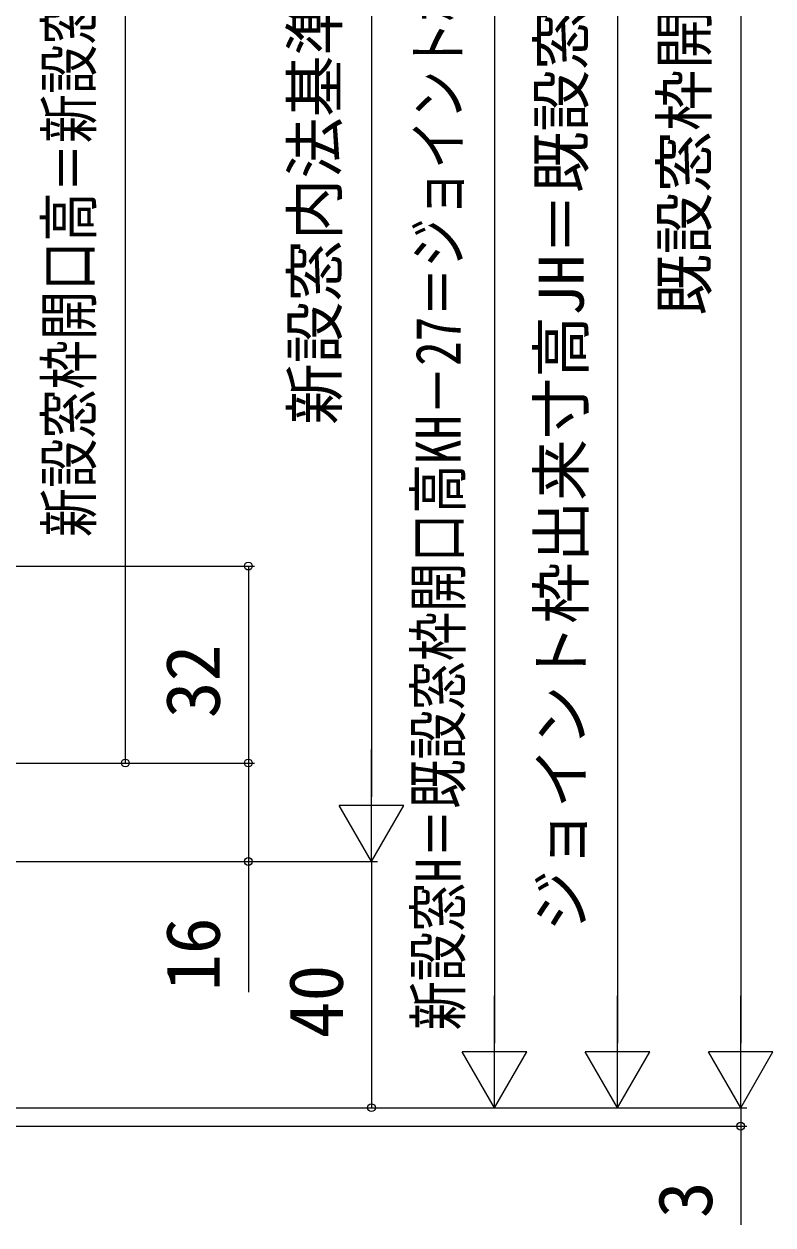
# Model space of a CAD drawing. Units: millimetres, scale not verified. Extents: x -525 to 525, y -783 to 778.
# Drawn here: x -77.7 to 44, y -18.9 to 176.3 of the extents above; entities that cross this region are included whole.
import ezdxf
from ezdxf.enums import TextEntityAlignment as Align

# ---------------------------------------------------------------- set-up
doc = ezdxf.new("R2010")
doc.units = ezdxf.units.MM
doc.header["$LTSCALE"] = 4
doc.layers.add('0-8_YKK_D', color=6, linetype='Continuous')
doc.styles.add('ＭＳ ゴシック', font='')
doc.styles.get('ＭＳ ゴシック').set_extended_font_data('MS Gothic')

msp = doc.modelspace()

# ---------------------------------------------------------------- linework, layer by layer
at = {"layer": '0-8_YKK_D'}
for p, q in [((38.8, 366.7), (38.8, 10.7)), ((18.8, 356.7), (18.8, 10.7)), ((-1.2, 339.7), (-1.2, 10.7)), ((-21.2, 309.697), (-21.2, 50.7)), ((-61.2, 294.2), (-61.2, 56.2)), ((-216.2, 88.2), (-40.2, 88.2)), ((-41.2, 88.2), (-41.2, 56.2)), ((-21.2, 40.2), (-21.2, 58.387)), ((-201.7, 56.2), (-60.2, 56.2)), ((-201.7, 56.2), (-40.2, 56.2)), ((-201.7, 56.2), (-40.2, 56.2)), ((-21.2, 40.2), (-26.45, 49.293)), ((-15.95, 49.293), (-26.45, 49.293)), ((-21.2, 40.2), (-15.95, 49.293)), ((-201.2, 40.2), (-20.2, 40.2)), ((-201.2, 40.2), (-40.2, 40.2)), ((-200.3, 40.2), (-20.2, 40.2)), ((-21.2, 40.2), (-21.2, 0.2)), ((-1.2, 0.2), (-1.2, 18.387)), ((18.8, 0.2), (18.8, 18.387)), ((38.8, 0.2), (38.8, 18.387)), ((-1.2, 0.2), (-6.45, 9.293)), ((4.05, 9.293), (-6.45, 9.293)), ((-1.2, 0.2), (4.05, 9.293)), ((18.8, 0.2), (13.55, 9.293)), ((24.05, 9.293), (13.55, 9.293)), ((18.8, 0.2), (24.05, 9.293)), ((38.8, 0.2), (33.55, 9.293)), ((44.05, 9.293), (33.55, 9.293)), ((38.8, 0.2), (44.05, 9.293)), ((38.8, 0.2), (38.8, 2.75)), ((-186.7, 0.2), (-20.2, 0.2)), ((-186.7, 0.2), (39.8, 0.2)), ((-186.7, 0.2), (19.8, 0.2)), ((-186.7, 0.2), (-0.2, 0.2)), ((-186.7, 0.2), (39.8, 0.2)), ((38.8, 0.2), (38.8, -2.8)), ((-242.7, -2.8), (39.8, -2.8)), ((38.8, -2.8), (38.8, -18.854))]:
    msp.add_line(p, q, dxfattribs=at)
msp.add_lwpolyline([(-41.2, 56.2), (-41.2, 40.2), (-41.2, 18.991)], dxfattribs=at)
for centre in [(-41.2, 88.2), (-61.2, 56.2), (-41.2, 56.2), (-41.2, 56.2), (-41.2, 40.2), (-21.2, 0.2), (38.8, -2.8)]:
    msp.add_circle(centre, 0.637, dxfattribs=at)

# ---------------------------------------------------------------- texts
at = {"layer": '0-8_YKK_D', "style": 'ＭＳ ゴシック'}
for s, height, p in [('ジョイント枠出来寸高JH＝既設窓枠開口高KH－10', 7.331, (15.493, 28.814)), ('既設窓枠開口高KH', 7.331, (35.493, 128.87)), ('新設窓内法基準寸法h', 7.331, (-24.564, 111.136)), ('32', 8.798, (-43.2, 63.473)), ('16', 8.798, (-43.2, 19.15)), ('40', 8.798, (-23.2, 11.473)), ('3', 8.798, (36.8, -17.741))]:
    msp.add_text(s, height=height, rotation=90, dxfattribs=at).set_placement(p, align=Align.BOTTOM_LEFT)
at = {"layer": '0-8_YKK_D', "style": 'ＭＳ ゴシック', "width": 0.8}
for s, p in [('新設窓H＝既設窓枠開口高KH－27＝ジョイント枠出来寸高JH－17', (-4.507, 12.768)), ('新設窓枠開口高＝新設窓H－112', (-64.507, 92.905))]:
    msp.add_text(s, height=7.331, rotation=90, dxfattribs=at).set_placement(p, align=Align.BOTTOM_LEFT)

doc.saveas('drawing.dxf')
